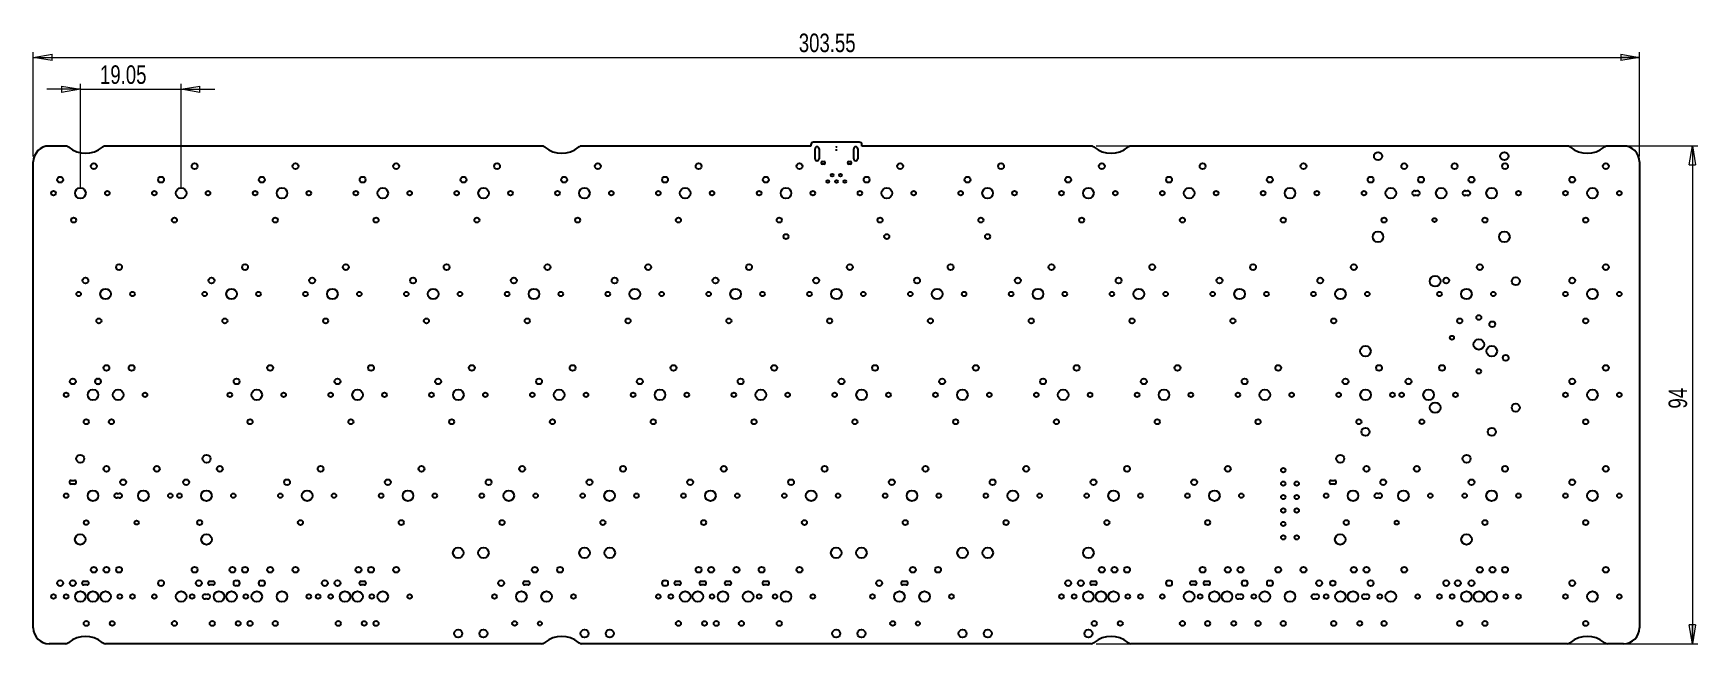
# Model space of a CAD drawing. Header units: millimetres. Extents: x 392 to 706, y 414 to 529.
import ezdxf

# ---------------------------------------------------------------- set-up
doc = ezdxf.new("R2010")
doc.units = ezdxf.units.MM
doc.styles.add('SLDTEXTSTYLE0', font='TXT', dxfattribs={"width": 0.75})
doc.dimstyles.new('SLDDIMSTYLE0', dxfattribs={"dimtxt": 3.5, "dimasz": 3.556, "dimexe": 0, "dimexo": 0.0625, "dimgap": 0.875, "dimtad": 1, "dimrnd": 1e-09, "dimzin": 12, "dimdsep": 46, "dimtxsty": 'SLDTEXTSTYLE0', "dimblk1": 'CLOSED', "dimblk2": 'CLOSED', "dimsah": 1, "dimcen": 0.09, "dimadec": 0, "dimazin": 3, "dimtfac": 1, "dimtofl": 0, "dimtmove": 0, "dimatfit": 3, "dimldrblk": 'CLOSED', "dimfxl": 0, "dimfrac": 2, "dimtolj": 1, "dimtzin": 12, "dimarcsym": 0})
doc.dimstyles.new('SLDDIMSTYLE1', dxfattribs={"dimtxt": 3.5, "dimasz": 3.556, "dimexe": 0, "dimexo": 0.0625, "dimgap": 0.875, "dimtad": 1, "dimrnd": 1e-09, "dimzin": 12, "dimdsep": 46, "dimtxsty": 'SLDTEXTSTYLE0', "dimblk1": 'CLOSED', "dimblk2": 'CLOSED', "dimsah": 1, "dimcen": 0.09, "dimadec": 0, "dimazin": 3, "dimtfac": 1, "dimtmove": 0, "dimatfit": 0, "dimldrblk": 'CLOSED', "dimfxl": 0, "dimfrac": 2, "dimtolj": 1, "dimtzin": 12, "dimarcsym": 0})

# ---------------------------------------------------------------- blocks, each defined once
blk = doc.blocks.new('_Closed')
at = {"color": 0, "linetype": 'ByBlock', "lineweight": -2}
for p, q in [((-1, 0.166667), (0, 0)), ((-1, 0.166667), (-1, -0.166667)), ((0, 0), (-1, -0.166667)), ((0, 0), (-1, 0))]:
    blk.add_line(p, q, dxfattribs=at)
blk = doc.blocks.new('_D')
at = {"color": 7, "linetype": 'Continuous', "lineweight": 18}
for p, q in [((391.62, 505.68), (391.62, 525.4)), ((695.17, 505.68), (695.17, 525.4)), ((391.62, 524.4), (695.17, 524.4))]:
    blk.add_line(p, q, dxfattribs=at)
at = {"color": 7, "linetype": 'Continuous', "lineweight": 18, "xscale": 3.556, "yscale": 3.556, "rotation": 180.0000000000004}
blk.add_blockref('_Closed', (391.62, 524.4, -0.8), dxfattribs=at)
at = {"color": 7, "linetype": 'Continuous', "lineweight": 18, "xscale": 3.556, "yscale": 3.556}
blk.add_blockref('_Closed', (695.17, 524.4, -0.8), dxfattribs=at)
at = {"color": 7, "linetype": 'Continuous', "lineweight": 18, "insert": (536.29, 528.91), "char_height": 3.5, "attachment_point": 1, "style": 'SLDTEXTSTYLE0'}
blk.add_mtext('303.55', dxfattribs=at)
blk = doc.blocks.new('_D_1')
at = {"color": 7, "linetype": 'Continuous', "lineweight": 18}
for p, q in [((592.49, 507.68), (706.17, 507.68)), ((705.17, 507.68), (705.17, 413.68)), ((592.49, 413.68), (706.17, 413.68))]:
    blk.add_line(p, q, dxfattribs=at)
at = {"color": 7, "linetype": 'Continuous', "lineweight": 18, "xscale": 3.556, "yscale": 3.556}
for p, rotation in [((705.17, 507.68, -0.8), 90.0000000000004), ((705.17, 413.68, -0.8), 270.0000000000004)]:
    blk.add_blockref('_Closed', p, dxfattribs=dict(at, rotation=rotation))
at = {"color": 7, "linetype": 'Continuous', "lineweight": 18, "insert": (700.66, 458.09), "char_height": 3.5, "attachment_point": 1, "rotation": 90, "style": 'SLDTEXTSTYLE0'}
blk.add_mtext('94', dxfattribs=at)
blk = doc.blocks.new('_D_2')
at = {"color": 7, "linetype": 'Continuous', "lineweight": 18}
for p, q in [((400.52, 499.78), (400.52, 519.4)), ((419.57, 499.78), (419.57, 519.4)), ((400.52, 518.4), (394.17, 518.4)), ((400.52, 518.4), (419.57, 518.4)), ((419.57, 518.4), (425.92, 518.4))]:
    blk.add_line(p, q, dxfattribs=at)
at = {"color": 7, "linetype": 'Continuous', "lineweight": 18, "xscale": 3.556, "yscale": 3.556}
blk.add_blockref('_Closed', (400.52, 518.4, -0.8), dxfattribs=at)
at = {"color": 7, "linetype": 'Continuous', "lineweight": 18, "xscale": 3.556, "yscale": 3.556, "rotation": 180.0000000000004}
blk.add_blockref('_Closed', (419.57, 518.4, -0.8), dxfattribs=at)
at = {"color": 7, "linetype": 'Continuous', "lineweight": 18, "insert": (404.23, 522.91), "char_height": 3.5, "attachment_point": 1, "style": 'SLDTEXTSTYLE0'}
blk.add_mtext('19.05', dxfattribs=at)

msp = doc.modelspace()

# ---------------------------------------------------------------- linework, layer by layer
at = {"color": 7, "linetype": 'Continuous', "lineweight": 25}
for p, q in [((397.678, 507.679), (394.624, 507.679)), ((487.678, 507.679), (405.31, 507.679)), ((538.574, 507.679), (495.31, 507.679)), ((538.574, 507.899), (538.574, 507.679)), ((547.724, 508.399), (539.074, 508.399)), ((539.368, 505.28), (539.368, 507.156)), ((540.13, 507.156), (540.13, 505.28)), ((546.668, 505.28), (546.668, 507.156)), ((547.43, 507.156), (547.43, 505.28)), ((548.224, 507.679), (548.224, 507.899)), ((591.488, 507.679), (548.224, 507.679)), ((681.488, 507.679), (599.12, 507.679)), ((692.174, 507.679), (689.12, 507.679)), ((391.624, 416.682), (391.624, 504.679)), ((540.774, 504.762), (541.024, 504.762)), ((541.024, 504.262), (540.774, 504.262)), ((545.774, 504.762), (546.024, 504.762)), ((546.024, 504.262), (545.774, 504.262)), ((695.174, 504.679), (695.174, 416.682)), ((403.757, 463.719), (403.957, 463.719)), ((403.957, 462.719), (403.757, 462.719)), ((398.795, 444.519), (399.395, 444.519)), ((399.395, 443.819), (398.795, 443.819)), ((636.92, 444.519), (637.52, 444.519)), ((637.52, 443.819), (636.92, 443.819)), ((401.176, 425.469), (401.776, 425.469)), ((401.776, 424.769), (401.176, 424.769)), ((424.989, 425.469), (425.589, 425.469)), ((425.589, 424.769), (424.989, 424.769)), ((429.951, 425.619), (430.151, 425.619)), ((434.714, 425.619), (434.914, 425.619)), ((453.564, 425.469), (454.164, 425.469)), ((454.164, 424.769), (453.564, 424.769)), ((484.52, 425.469), (485.12, 425.469)), ((485.12, 424.769), (484.52, 424.769)), ((510.914, 425.619), (511.114, 425.619)), ((513.095, 425.469), (513.695, 425.469)), ((513.695, 424.769), (513.095, 424.769)), ((517.858, 425.469), (518.458, 425.469)), ((518.458, 424.769), (517.858, 424.769)), ((522.62, 425.469), (523.22, 425.469)), ((523.22, 424.769), (522.62, 424.769)), ((529.764, 425.469), (530.364, 425.469)), ((530.364, 424.769), (529.764, 424.769)), ((555.958, 425.469), (556.558, 425.469)), ((556.558, 424.769), (555.958, 424.769)), ((591.676, 425.469), (592.276, 425.469)), ((592.276, 424.769), (591.676, 424.769)), ((606.164, 425.619), (606.364, 425.619)), ((610.536, 425.469), (611.136, 425.469)), ((611.136, 424.769), (610.536, 424.769)), ((613.107, 425.469), (613.707, 425.469)), ((613.707, 424.769), (613.107, 424.769)), ((620.451, 425.619), (620.651, 425.619)), ((625.214, 425.619), (625.414, 425.619)), ((430.151, 424.619), (429.951, 424.619)), ((434.914, 424.619), (434.714, 424.619)), ((511.114, 424.619), (510.914, 424.619)), ((606.364, 424.619), (606.164, 424.619)), ((620.651, 424.619), (620.451, 424.619)), ((625.414, 424.619), (625.214, 424.619)), ((397.681, 413.682), (394.624, 413.682)), ((487.681, 413.682), (405.307, 413.682)), ((591.491, 413.682), (495.307, 413.682)), ((681.491, 413.682), (599.117, 413.682)), ((692.174, 413.682), (689.117, 413.682))]:
    msp.add_line(p, q, dxfattribs=at)
for centre, radius in [((543.399, 507.512), 0.025), ((543.399, 506.912), 0.025), ((645.761, 505.764), 0.763), ((669.637, 505.764), 0.775), ((403.064, 503.859), 0.55), ((422.114, 503.859), 0.55), ((441.164, 503.859), 0.55), ((460.214, 503.859), 0.55), ((479.264, 503.859), 0.55), ((498.314, 503.859), 0.55), ((517.364, 503.859), 0.55), ((536.414, 503.859), 0.55), ((555.464, 503.859), 0.55), ((574.514, 503.859), 0.55), ((593.564, 503.859), 0.55), ((612.614, 503.859), 0.55), ((631.664, 503.859), 0.55), ((650.714, 503.859), 0.55), ((660.239, 503.859), 0.55), ((669.764, 503.859), 0.55), ((688.814, 503.859), 0.55), ((396.714, 501.319), 0.55), ((415.764, 501.319), 0.55), ((434.814, 501.319), 0.55), ((453.864, 501.319), 0.55), ((472.914, 501.319), 0.55), ((491.964, 501.319), 0.55), ((511.014, 501.319), 0.55), ((530.064, 501.319), 0.55), ((541.799, 500.968), 0.275), ((542.599, 502.168), 0.275), ((543.399, 500.968), 0.275), ((544.199, 502.168), 0.275), ((544.999, 500.968), 0.275), ((549.114, 501.319), 0.55), ((568.164, 501.319), 0.55), ((587.214, 501.319), 0.55), ((606.264, 501.319), 0.55), ((625.314, 501.319), 0.55), ((644.364, 501.319), 0.55), ((653.889, 501.319), 0.55), ((663.414, 501.319), 0.55), ((682.464, 501.319), 0.55), ((395.444, 498.779), 0.425), ((400.524, 498.779), 1), ((405.604, 498.779), 0.425), ((414.494, 498.779), 0.425), ((419.574, 498.779), 1), ((424.654, 498.779), 0.425), ((433.544, 498.779), 0.425), ((438.624, 498.779), 1), ((443.704, 498.779), 0.425), ((452.594, 498.779), 0.425), ((457.674, 498.779), 1), ((462.754, 498.779), 0.425), ((471.644, 498.779), 0.425), ((476.724, 498.779), 1), ((481.804, 498.779), 0.425), ((490.694, 498.779), 0.425), ((495.774, 498.779), 1), ((500.854, 498.779), 0.425), ((509.744, 498.779), 0.425), ((514.824, 498.779), 1), ((519.904, 498.779), 0.425), ((528.794, 498.779), 0.425), ((533.874, 498.779), 1), ((538.954, 498.779), 0.425), ((547.844, 498.779), 0.425), ((552.924, 498.779), 1), ((558.004, 498.779), 0.425), ((566.894, 498.779), 0.425), ((571.974, 498.779), 1), ((577.054, 498.779), 0.425), ((585.944, 498.779), 0.425), ((591.024, 498.779), 1), ((596.104, 498.779), 0.425), ((604.994, 498.779), 0.425), ((610.074, 498.779), 1), ((615.154, 498.779), 0.425), ((624.044, 498.779), 0.425), ((629.124, 498.779), 1), ((634.204, 498.779), 0.425), ((643.094, 498.779), 0.425), ((648.174, 498.779), 1), ((657.699, 498.779), 1), ((667.224, 498.779), 1), ((672.304, 498.779), 0.425), ((681.194, 498.779), 0.425), ((686.274, 498.779), 1), ((691.354, 498.779), 0.425), ((399.254, 493.699), 0.475), ((418.304, 493.699), 0.475), ((437.354, 493.699), 0.475), ((456.404, 493.699), 0.475), ((475.454, 493.699), 0.475), ((494.504, 493.699), 0.475), ((513.554, 493.699), 0.475), ((532.604, 493.699), 0.475), ((551.654, 493.699), 0.475), ((570.704, 493.699), 0.475), ((589.754, 493.699), 0.475), ((608.804, 493.699), 0.475), ((627.854, 493.699), 0.475), ((646.904, 493.699), 0.475), ((656.429, 493.699), 0.381), ((665.954, 493.699), 0.475), ((685.004, 493.699), 0.475), ((533.874, 490.574), 0.475), ((552.924, 490.574), 0.475), ((571.974, 490.574), 0.475), ((645.761, 490.524), 1), ((669.637, 490.524), 1), ((407.826, 484.809), 0.55), ((431.639, 484.809), 0.55), ((450.689, 484.809), 0.55), ((469.739, 484.809), 0.55), ((488.789, 484.809), 0.55), ((507.839, 484.809), 0.55), ((526.889, 484.809), 0.55), ((545.939, 484.809), 0.55), ((564.989, 484.809), 0.55), ((584.039, 484.809), 0.55), ((603.089, 484.809), 0.55), ((622.139, 484.809), 0.55), ((641.189, 484.809), 0.55), ((665.001, 484.809), 0.55), ((688.814, 484.809), 0.55), ((401.476, 482.269), 0.55), ((425.289, 482.269), 0.55), ((444.339, 482.269), 0.55), ((463.389, 482.269), 0.55), ((482.439, 482.269), 0.55), ((501.489, 482.269), 0.55), ((520.539, 482.269), 0.55), ((539.589, 482.269), 0.55), ((558.639, 482.269), 0.55), ((577.689, 482.269), 0.55), ((596.739, 482.269), 0.55), ((615.789, 482.269), 0.55), ((634.839, 482.269), 0.55), ((656.556, 482.142), 1.025), ((658.651, 482.269), 0.55), ((671.796, 482.142), 0.763), ((682.464, 482.269), 0.55), ((400.206, 479.729), 0.425), ((405.286, 479.729), 1), ((410.366, 479.729), 0.425), ((424.019, 479.729), 0.425), ((429.099, 479.729), 1), ((434.179, 479.729), 0.425), ((443.069, 479.729), 0.425), ((448.149, 479.729), 1), ((453.229, 479.729), 0.425), ((462.119, 479.729), 0.425), ((467.199, 479.729), 1), ((472.279, 479.729), 0.425), ((481.169, 479.729), 0.425), ((486.249, 479.729), 1), ((491.329, 479.729), 0.425), ((500.219, 479.729), 0.425), ((505.299, 479.729), 1), ((510.379, 479.729), 0.425), ((519.269, 479.729), 0.425), ((524.349, 479.729), 1), ((529.429, 479.729), 0.425), ((538.319, 479.729), 0.425), ((543.399, 479.729), 1), ((548.479, 479.729), 0.425), ((557.369, 479.729), 0.425), ((562.449, 479.729), 1), ((567.529, 479.729), 0.425), ((576.419, 479.729), 0.425), ((581.499, 479.729), 1), ((586.579, 479.729), 0.425), ((595.469, 479.729), 0.425), ((600.549, 479.729), 1), ((605.629, 479.729), 0.425), ((614.519, 479.729), 0.425), ((619.599, 479.729), 1), ((624.679, 479.729), 0.425), ((633.569, 479.729), 0.425), ((638.649, 479.729), 1), ((643.729, 479.729), 0.425), ((657.381, 479.729), 0.425), ((662.461, 479.729), 1), ((667.541, 479.729), 0.425), ((681.194, 479.729), 0.425), ((686.274, 479.729), 1), ((691.354, 479.729), 0.425), ((404.016, 474.649), 0.475), ((427.829, 474.649), 0.475), ((446.879, 474.649), 0.475), ((465.929, 474.649), 0.475), ((484.979, 474.649), 0.475), ((504.029, 474.649), 0.475), ((523.079, 474.649), 0.475), ((542.129, 474.649), 0.475), ((561.179, 474.649), 0.475), ((580.229, 474.649), 0.475), ((599.279, 474.649), 0.475), ((618.329, 474.649), 0.475), ((637.379, 474.649), 0.475), ((661.191, 474.649), 0.475), ((664.811, 475.284), 0.45), ((685.004, 474.649), 0.475), ((659.731, 471.474), 0.381), ((667.351, 474.014), 0.55), ((643.379, 468.934), 1), ((664.811, 470.204), 1), ((667.255, 468.934), 1), ((405.445, 465.759), 0.55), ((410.207, 465.759), 0.55), ((436.401, 465.759), 0.55), ((455.451, 465.759), 0.55), ((474.501, 465.759), 0.55), ((493.551, 465.759), 0.55), ((512.601, 465.759), 0.55), ((531.651, 465.759), 0.55), ((550.701, 465.759), 0.55), ((569.751, 465.759), 0.55), ((588.801, 465.759), 0.55), ((607.851, 465.759), 0.55), ((626.901, 465.759), 0.55), ((645.951, 465.759), 0.55), ((657.857, 465.759), 0.55), ((664.811, 465.124), 0.425), ((669.891, 467.664), 0.55), ((688.814, 465.759), 0.55), ((399.095, 463.219), 0.55), ((430.051, 463.219), 0.55), ((449.101, 463.219), 0.55), ((468.151, 463.219), 0.55), ((487.201, 463.219), 0.55), ((506.251, 463.219), 0.55), ((525.301, 463.219), 0.55), ((544.351, 463.219), 0.55), ((563.401, 463.219), 0.55), ((582.451, 463.219), 0.55), ((601.501, 463.219), 0.55), ((620.551, 463.219), 0.55), ((639.601, 463.219), 0.55), ((651.507, 463.219), 0.55), ((682.464, 463.219), 0.55), ((397.825, 460.679), 0.425), ((402.905, 460.679), 1), ((407.667, 460.679), 1), ((412.747, 460.679), 0.425), ((428.781, 460.679), 0.425), ((433.861, 460.679), 1), ((438.941, 460.679), 0.425), ((447.831, 460.679), 0.425), ((452.911, 460.679), 1), ((457.991, 460.679), 0.425), ((466.881, 460.679), 0.425), ((471.961, 460.679), 1), ((477.041, 460.679), 0.425), ((485.931, 460.679), 0.425), ((491.011, 460.679), 1), ((496.091, 460.679), 0.425), ((504.981, 460.679), 0.425), ((510.061, 460.679), 1), ((515.141, 460.679), 0.425), ((524.031, 460.679), 0.425), ((529.111, 460.679), 1), ((534.191, 460.679), 0.425), ((543.081, 460.679), 0.425), ((548.161, 460.679), 1), ((553.241, 460.679), 0.425), ((562.131, 460.679), 0.425), ((567.211, 460.679), 1), ((572.291, 460.679), 0.425), ((581.181, 460.679), 0.425), ((586.261, 460.679), 1), ((591.341, 460.679), 0.425), ((600.231, 460.679), 0.425), ((605.311, 460.679), 1), ((610.391, 460.679), 0.425), ((619.281, 460.679), 0.425), ((624.361, 460.679), 1), ((629.441, 460.679), 0.425), ((638.331, 460.679), 0.425), ((643.411, 460.679), 1), ((648.491, 460.679), 0.425), ((650.237, 460.679), 0.425), ((655.317, 460.679), 1), ((656.556, 458.266), 1), ((660.397, 460.679), 0.425), ((681.194, 460.679), 0.425), ((686.274, 460.679), 1), ((691.354, 460.679), 0.425), ((671.796, 458.266), 0.763), ((401.635, 455.599), 0.475), ((406.397, 455.599), 0.475), ((432.591, 455.599), 0.475), ((451.641, 455.599), 0.475), ((470.691, 455.599), 0.475), ((489.741, 455.599), 0.475), ((508.791, 455.599), 0.475), ((527.841, 455.599), 0.475), ((546.891, 455.599), 0.475), ((565.941, 455.599), 0.475), ((584.991, 455.599), 0.475), ((604.041, 455.599), 0.475), ((623.091, 455.599), 0.475), ((642.141, 455.599), 0.475), ((643.379, 453.694), 0.762), ((654.047, 455.599), 0.445), ((667.255, 453.694), 0.763), ((685.004, 455.599), 0.475), ((400.492, 448.614), 0.762), ((405.445, 446.709), 0.55), ((414.97, 446.709), 0.55), ((424.368, 448.614), 0.762), ((426.876, 446.709), 0.55), ((445.926, 446.709), 0.55), ((464.976, 446.709), 0.55), ((484.026, 446.709), 0.55), ((503.076, 446.709), 0.55), ((522.126, 446.709), 0.55), ((541.176, 446.709), 0.55), ((560.226, 446.709), 0.55), ((579.276, 446.709), 0.55), ((598.326, 446.709), 0.55), ((617.376, 446.709), 0.55), ((627.854, 446.455), 0.413), ((638.617, 448.614), 0.763), ((643.57, 446.709), 0.55), ((653.095, 446.709), 0.55), ((662.493, 448.614), 0.763), ((669.764, 446.709), 0.55), ((688.814, 446.709), 0.55), ((408.62, 444.169), 0.55), ((420.526, 444.169), 0.55), ((439.576, 444.169), 0.55), ((458.626, 444.169), 0.55), ((477.676, 444.169), 0.55), ((496.726, 444.169), 0.55), ((515.776, 444.169), 0.55), ((534.826, 444.169), 0.55), ((553.876, 444.169), 0.55), ((572.926, 444.169), 0.55), ((591.976, 444.169), 0.55), ((611.026, 444.169), 0.55), ((627.854, 443.915), 0.413), ((630.394, 443.915), 0.413), ((646.745, 444.169), 0.55), ((663.414, 444.169), 0.55), ((682.464, 444.169), 0.55), ((397.825, 441.629), 0.425), ((402.905, 441.629), 1), ((412.43, 441.629), 1), ((417.51, 441.629), 0.425), ((419.256, 441.629), 0.425), ((424.336, 441.629), 1), ((429.416, 441.629), 0.425), ((438.306, 441.629), 0.425), ((443.386, 441.629), 1), ((448.466, 441.629), 0.425), ((457.356, 441.629), 0.425), ((462.436, 441.629), 1), ((467.516, 441.629), 0.425), ((476.406, 441.629), 0.425), ((481.486, 441.629), 1), ((486.566, 441.629), 0.425), ((495.456, 441.629), 0.425), ((500.536, 441.629), 1), ((505.616, 441.629), 0.425), ((514.506, 441.629), 0.425), ((519.586, 441.629), 1), ((524.666, 441.629), 0.425), ((533.556, 441.629), 0.425), ((538.636, 441.629), 1), ((543.716, 441.629), 0.425), ((552.606, 441.629), 0.425), ((557.686, 441.629), 1), ((562.766, 441.629), 0.425), ((571.656, 441.629), 0.425), ((576.736, 441.629), 1), ((581.816, 441.629), 0.425), ((590.706, 441.629), 0.425), ((595.786, 441.629), 1), ((600.866, 441.629), 0.425), ((609.756, 441.629), 0.425), ((614.836, 441.629), 1), ((619.916, 441.629), 0.425), ((627.854, 441.375), 0.413), ((630.394, 441.375), 0.413), ((635.95, 441.629), 0.425), ((641.03, 441.629), 1), ((650.555, 441.629), 1), ((655.635, 441.629), 0.425), ((662.144, 441.629), 0.425), ((667.224, 441.629), 1), ((672.304, 441.629), 0.425), ((681.194, 441.629), 0.425), ((686.274, 441.629), 1), ((691.354, 441.629), 0.425), ((627.854, 438.835), 0.413), ((630.394, 438.835), 0.413), ((400.492, 433.374), 1), ((401.635, 436.549), 0.445), ((411.16, 436.549), 0.381), ((423.066, 436.549), 0.475), ((424.368, 433.374), 1), ((442.116, 436.549), 0.475), ((461.166, 436.549), 0.475), ((480.216, 436.549), 0.475), ((499.266, 436.549), 0.475), ((518.316, 436.549), 0.475), ((537.366, 436.549), 0.475), ((556.416, 436.549), 0.475), ((575.466, 436.549), 0.475), ((594.516, 436.549), 0.475), ((613.566, 436.549), 0.475), ((627.854, 436.295), 0.413), ((627.854, 433.755), 0.413), ((630.394, 433.755), 0.413), ((638.617, 433.374), 1), ((639.76, 436.549), 0.475), ((649.285, 436.549), 0.381), ((662.493, 433.374), 1), ((665.954, 436.549), 0.475), ((685.004, 436.549), 0.475), ((471.929, 430.834), 1), ((476.692, 430.834), 1), ((495.805, 430.834), 1), ((500.568, 430.834), 1), ((543.367, 430.834), 1), ((548.13, 430.834), 1), ((567.243, 430.834), 1), ((572.006, 430.834), 1), ((591.024, 430.834), 1), ((403.064, 427.659), 0.55), ((405.445, 427.659), 0.55), ((407.826, 427.659), 0.55), ((422.114, 427.659), 0.55), ((429.257, 427.659), 0.55), ((431.639, 427.659), 0.55), ((436.401, 427.659), 0.55), ((441.164, 427.659), 0.55), ((453.07, 427.659), 0.55), ((455.451, 427.659), 0.55), ((460.214, 427.659), 0.55), ((486.407, 427.659), 0.55), ((491.17, 427.659), 0.55), ((517.364, 427.659), 0.55), ((519.745, 427.659), 0.55), ((524.508, 427.659), 0.55), ((529.27, 427.659), 0.55), ((536.414, 427.659), 0.55), ((557.845, 427.659), 0.55), ((562.608, 427.659), 0.55), ((593.564, 427.659), 0.55), ((595.945, 427.659), 0.55), ((598.326, 427.659), 0.55), ((612.614, 427.659), 0.55), ((617.376, 427.659), 0.55), ((619.757, 427.659), 0.55), ((626.901, 427.659), 0.55), ((631.664, 427.659), 0.55), ((641.189, 427.659), 0.55), ((643.57, 427.659), 0.55), ((650.714, 427.659), 0.55), ((665.001, 427.659), 0.55), ((667.382, 427.659), 0.55), ((669.764, 427.659), 0.55), ((688.814, 427.659), 0.55), ((396.714, 425.119), 0.55), ((399.095, 425.119), 0.55), ((415.764, 425.119), 0.55), ((422.907, 425.119), 0.55), ((446.72, 425.119), 0.55), ((449.101, 425.119), 0.55), ((480.057, 425.119), 0.55), ((551.495, 425.119), 0.55), ((587.214, 425.119), 0.55), ((589.595, 425.119), 0.55), ((634.649, 425.119), 0.55), ((637.22, 425.119), 0.5), ((644.364, 425.119), 0.55), ((658.651, 425.119), 0.55), ((660.842, 425.119), 0.55), ((663.414, 425.119), 0.55), ((682.464, 425.119), 0.55), ((395.444, 422.579), 0.425), ((397.825, 422.579), 0.425), ((400.524, 422.579), 1), ((402.905, 422.579), 1), ((405.286, 422.579), 1), ((407.985, 422.579), 0.425), ((410.366, 422.579), 0.425), ((414.494, 422.579), 0.425), ((419.574, 422.579), 1), ((421.637, 422.579), 0.425), ((426.717, 422.579), 1), ((429.099, 422.579), 1), ((431.797, 422.579), 0.425), ((433.861, 422.579), 1), ((438.624, 422.579), 1), ((443.704, 422.579), 0.425), ((445.45, 422.579), 0.425), ((447.831, 422.579), 0.425), ((450.53, 422.579), 1), ((452.911, 422.579), 1), ((455.61, 422.579), 0.425), ((457.674, 422.579), 1), ((462.754, 422.579), 0.425), ((478.787, 422.579), 0.425), ((483.867, 422.579), 1), ((488.63, 422.579), 1), ((493.71, 422.579), 0.425), ((509.744, 422.579), 0.425), ((512.125, 422.579), 0.425), ((514.824, 422.579), 1), ((517.205, 422.579), 1), ((519.904, 422.579), 0.425), ((521.968, 422.579), 1), ((526.73, 422.579), 1), ((528.794, 422.579), 0.425), ((531.81, 422.579), 0.425), ((533.874, 422.579), 1), ((538.954, 422.579), 0.425), ((550.225, 422.579), 0.425), ((555.305, 422.579), 1), ((560.068, 422.579), 1), ((565.148, 422.579), 0.425), ((585.944, 422.579), 0.425), ((588.325, 422.579), 0.425), ((591.024, 422.579), 1), ((593.405, 422.579), 1), ((595.786, 422.579), 1), ((598.485, 422.579), 0.425), ((600.866, 422.579), 0.425), ((604.994, 422.579), 0.425), ((610.074, 422.579), 1), ((612.137, 422.579), 0.425), ((614.836, 422.579), 1), ((617.217, 422.579), 1), ((622.297, 422.579), 0.425), ((624.361, 422.579), 1), ((629.124, 422.579), 1), ((635.95, 422.579), 0.425), ((638.649, 422.579), 1), ((641.03, 422.579), 1), ((646.11, 422.579), 0.425), ((648.174, 422.579), 1), ((653.254, 422.579), 0.425), ((657.381, 422.579), 0.425), ((659.762, 422.579), 0.425), ((662.461, 422.579), 1), ((664.842, 422.579), 1), ((667.224, 422.579), 1), ((669.922, 422.579), 0.425), ((672.304, 422.579), 0.425), ((681.194, 422.579), 0.425), ((686.274, 422.579), 1), ((691.354, 422.579), 0.425), ((401.635, 417.499), 0.475), ((406.556, 417.499), 0.445), ((418.304, 417.499), 0.475), ((425.447, 417.499), 0.475), ((430.369, 417.499), 0.445), ((432.591, 417.499), 0.475), ((437.354, 417.499), 0.475), ((449.26, 417.499), 0.475), ((454.181, 417.499), 0.445), ((456.404, 417.499), 0.475), ((471.929, 415.594), 0.763), ((476.692, 415.594), 0.762), ((482.597, 417.499), 0.445), ((487.36, 417.499), 0.381), ((495.805, 415.594), 0.762), ((500.568, 415.594), 0.762), ((513.554, 417.499), 0.475), ((518.475, 417.499), 0.444), ((520.698, 417.499), 0.475), ((525.46, 417.499), 0.475), ((532.604, 417.499), 0.475), ((543.367, 415.594), 0.763), ((548.13, 415.594), 0.762), ((554.035, 417.499), 0.444), ((558.798, 417.499), 0.381), ((567.243, 415.594), 0.763), ((572.006, 415.594), 0.762), ((591.024, 415.594), 0.762), ((592.135, 417.499), 0.475), ((597.056, 417.499), 0.444), ((608.804, 417.499), 0.475), ((613.566, 417.499), 0.475), ((618.487, 417.499), 0.444), ((623.091, 417.499), 0.475), ((627.854, 417.499), 0.475), ((637.379, 417.499), 0.475), ((642.3, 417.499), 0.445), ((646.904, 417.499), 0.475), ((661.191, 417.499), 0.475), ((665.954, 417.499), 0.475), ((685.004, 417.499), 0.475)]:
    msp.add_circle(centre, radius, dxfattribs=at)
for centre, radius, start, end in [((394.624, 504.679), 3, 90, 180), ((397.678, 506.679), 1, 50.50379, 90), ((401.494, 511.309), 5, 230.50379, 309.49621), ((405.31, 506.679), 1, 90, 129.49621), ((487.678, 506.679), 1, 50.50379, 90), ((491.494, 511.309), 5, 230.50379, 309.49621), ((495.31, 506.679), 1, 90, 129.49621), ((539.074, 507.899), 0.5, 90.0008, 180.0008), ((539.749, 507.156), 0.381, 0, 180), ((547.049, 507.156), 0.381, 0, 180), ((547.724, 507.899), 0.5, 359.99924, 89.99924), ((591.488, 506.679), 1, 50.50379, 90), ((595.304, 511.309), 5, 230.50379, 309.49621), ((599.12, 506.679), 1, 90, 129.49621), ((681.488, 506.679), 1, 50.50379, 90), ((685.304, 511.309), 5, 230.50379, 309.49621), ((689.12, 506.679), 1, 90, 129.49621), ((692.174, 504.679), 3, 0, 90), ((539.749, 505.28), 0.381, 180, 0), ((540.774, 504.512), 0.25, 90, 270), ((541.024, 504.512), 0.25, 270, 90), ((545.774, 504.512), 0.25, 90, 270), ((546.024, 504.512), 0.25, 270, 90), ((547.049, 505.28), 0.381, 180, 0), ((652.619, 498.779), 0.425, 41.66376, 318.33624), ((653.254, 498.779), 0.425, 221.66376, 138.33624), ((662.144, 498.779), 0.425, 41.66376, 318.33624), ((662.779, 498.779), 0.425, 221.66376, 138.33624), ((403.757, 463.219), 0.5, 90, 270), ((403.957, 463.219), 0.5, 270, 90), ((398.795, 444.169), 0.35, 90, 270), ((399.395, 444.169), 0.35, 270, 90), ((636.92, 444.169), 0.35, 90, 270), ((637.52, 444.169), 0.35, 270, 90), ((407.35, 441.629), 0.425, 41.66376, 318.33624), ((407.985, 441.629), 0.425, 221.66376, 138.33624), ((645.475, 441.629), 0.425, 41.66376, 318.33624), ((646.11, 441.629), 0.425, 221.66376, 138.33624), ((401.176, 425.119), 0.35, 90, 270), ((401.776, 425.119), 0.35, 270, 90), ((424.989, 425.119), 0.35, 90, 270), ((425.589, 425.119), 0.35, 270, 90), ((429.951, 425.119), 0.5, 90, 270), ((430.151, 425.119), 0.5, 270, 90), ((434.714, 425.119), 0.5, 90, 270), ((434.914, 425.119), 0.5, 270, 90), ((453.564, 425.119), 0.35, 90, 270), ((454.164, 425.119), 0.35, 270, 90), ((484.52, 425.119), 0.35, 90, 270), ((485.12, 425.119), 0.35, 270, 90), ((510.914, 425.119), 0.5, 90, 270), ((511.114, 425.119), 0.5, 270, 90), ((513.095, 425.119), 0.35, 90, 270), ((513.695, 425.119), 0.35, 270, 90), ((517.858, 425.119), 0.35, 90, 270), ((518.458, 425.119), 0.35, 270, 90), ((522.62, 425.119), 0.35, 90, 270), ((523.22, 425.119), 0.35, 270, 90), ((529.764, 425.119), 0.35, 90, 270), ((530.364, 425.119), 0.35, 270, 90), ((555.958, 425.119), 0.35, 90, 270), ((556.558, 425.119), 0.35, 270, 90), ((591.676, 425.119), 0.35, 90, 270), ((592.276, 425.119), 0.35, 270, 90), ((606.164, 425.119), 0.5, 90, 270), ((606.364, 425.119), 0.5, 270, 90), ((610.536, 425.119), 0.35, 90, 270), ((611.136, 425.119), 0.35, 270, 90), ((613.107, 425.119), 0.35, 90, 270), ((613.707, 425.119), 0.35, 270, 90), ((620.451, 425.119), 0.5, 90, 270), ((620.651, 425.119), 0.5, 270, 90), ((625.214, 425.119), 0.5, 90, 270), ((625.414, 425.119), 0.5, 270, 90), ((424.019, 422.579), 0.425, 41.66646, 318.33895), ((424.654, 422.579), 0.425, 221.66646, 138.33895), ((619.281, 422.579), 0.425, 41.66376, 318.33624), ((619.916, 422.579), 0.425, 221.66376, 138.33624), ((633.569, 422.579), 0.425, 41.66376, 318.33624), ((634.204, 422.579), 0.425, 221.66376, 138.33624), ((643.094, 422.579), 0.425, 41.66376, 318.33624), ((643.729, 422.579), 0.425, 221.66376, 138.33624), ((394.624, 416.682), 3, 180, 270), ((692.174, 416.682), 3, 270, 0), ((397.681, 414.682), 1, 270, 309.45898), ((401.494, 410.049), 5, 50.54102, 129.45898), ((405.307, 414.682), 1, 230.54102, 270), ((487.681, 414.682), 1, 270, 309.45898), ((491.494, 410.049), 5, 50.54102, 129.45898), ((495.307, 414.682), 1, 230.54102, 270), ((591.491, 414.682), 1, 270, 309.45898), ((595.304, 410.049), 5, 50.54102, 129.45898), ((599.117, 414.682), 1, 230.54102, 270), ((681.491, 414.682), 1, 270, 309.45898), ((685.304, 410.049), 5, 50.54102, 129.45898), ((689.117, 414.682), 1, 230.54102, 270)]:
    msp.add_arc(centre, radius, start, end, dxfattribs=at)

# ---------------------------------------------------------------- dimensions: what is measured, and where the dimension line sits
at = {"color": 7, "linetype": 'Continuous', "lineweight": 18}
for base, p1, p2, angle, picture, middle in [((695.174, 524.399), (391.624, 504.679), (695.174, 504.679), 0, '_D', (543.399, 524.399)), ((705.174, 413.682), (591.488, 507.679), (591.491, 413.682), 90, '_D_1', (705.174, 460.68))]:
    dim = msp.add_linear_dim(base=base, p1=p1, p2=p2, angle=angle, dimstyle='SLDDIMSTYLE0', dxfattribs=at)
    dim.commit()
    dim.dimension.update_dxf_attribs({"geometry": picture, "text_midpoint": middle, "dimtype": 160})
dim = msp.add_linear_dim(base=(419.574, 518.399), p1=(400.524, 498.779), p2=(419.574, 498.779), dimstyle='SLDDIMSTYLE1', dxfattribs=at)
dim.commit()
dim.dimension.update_dxf_attribs({"geometry": '_D_2', "text_midpoint": (410.049, 518.399), "dimtype": 160})

doc.saveas('drawing.dxf')
